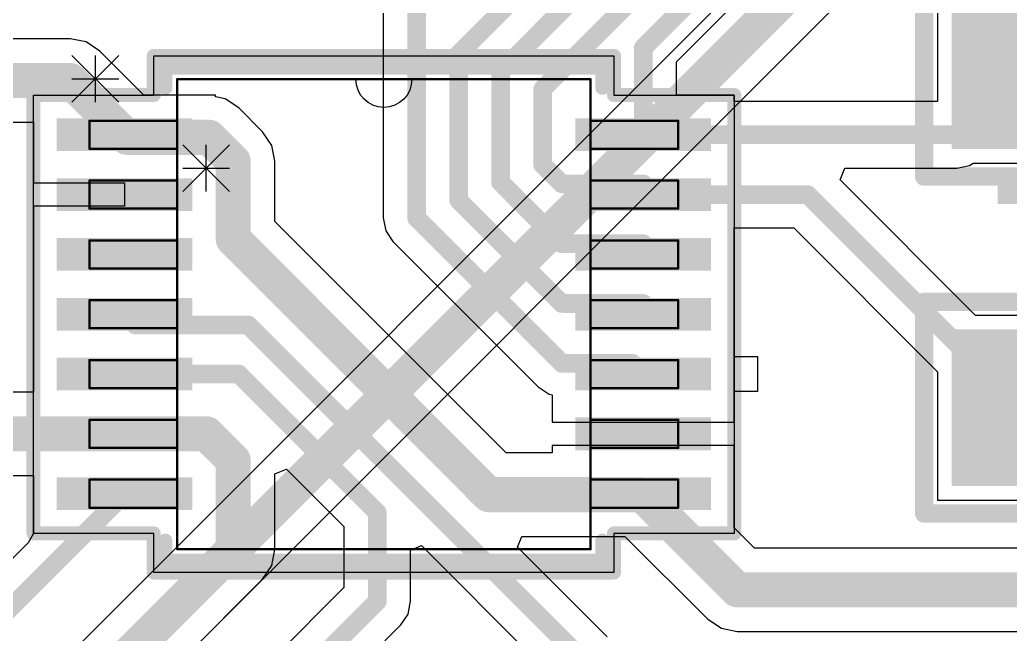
# Model space of a CAD drawing. Header units: millimetres. Extents: x 0.67 to 7.75, y 0.64 to 6.06.
# Drawn here: x 5.347 to 5.7709, y 2.203 to 2.4658 of the extents above; entities that cross this region are included whole.
import ezdxf

# ---------------------------------------------------------------- set-up
doc = ezdxf.new("R2010")
doc.units = ezdxf.units.MM
doc.header["$MEASUREMENT"] = 0
for name, color, linetype in [('BottomLayer', 5, 'Continuous'), ('Mechanical13', 56, 'Continuous'), ('Mechanical15', 56, 'Continuous'), ('TopLayer', 1, 'Continuous'), ('TopOverlay', 2, 'Continuous'), ('TopPaste', 8, 'Continuous'), ('TopSolder', 216, 'Continuous')]:
    doc.layers.add(name, color=color, linetype=linetype)

# ---------------------------------------------------------------- blocks, each defined once
blk = doc.blocks.new('RU_14_114')
at = {"layer": 'Mechanical13'}
for p, q in [((-0.086, 0.07249), (-0.06601, 0.0525)), ((-0.086, 0.0525), (-0.06601, 0.07249)), ((-0.076, 0.0525), (-0.076, 0.07249)), ((-0.086, 0.0625), (-0.06601, 0.0625))]:
    blk.add_line(p, q, dxfattribs=at)
at = {"layer": 'Mechanical13', "const_width": 0.001}
for points in [[(-0.0885, -0.1005), (-0.0885, 0.1005)], [(-0.0885, 0.1005), (0.0885, 0.1005)], [(0.0885, -0.1005), (0.0885, 0.1005)], [(-0.126, 0.07077), (-0.126, 0.08277)], [(-0.126, 0.08277), (-0.0885, 0.08277)], [(-0.0885, 0.07077), (-0.0885, 0.08277)], [(0.0885, 0.08277), (0.126, 0.08277)], [(0.0885, 0.07077), (0.0885, 0.08277)], [(0.126, 0.07077), (0.126, 0.08277)], [(-0.126, 0.07077), (-0.0885, 0.07077)], [(0.0885, 0.07077), (0.126, 0.07077)], [(-0.126, 0.04518), (-0.126, 0.05718)], [(-0.126, 0.05718), (-0.0885, 0.05718)], [(-0.0885, 0.04518), (-0.0885, 0.05718)], [(0.0885, 0.05718), (0.126, 0.05718)], [(0.0885, 0.04518), (0.0885, 0.05718)], [(0.126, 0.04518), (0.126, 0.05718)], [(-0.126, 0.04518), (-0.0885, 0.04518)], [(0.0885, 0.04518), (0.126, 0.04518)], [(-0.126, 0.01959), (-0.126, 0.03159)], [(-0.126, 0.03159), (-0.0885, 0.03159)], [(-0.0885, 0.01959), (-0.0885, 0.03159)], [(0.0885, 0.03159), (0.126, 0.03159)], [(0.0885, 0.01959), (0.0885, 0.03159)], [(0.126, 0.01959), (0.126, 0.03159)], [(-0.126, 0.01959), (-0.0885, 0.01959)], [(0.0885, 0.01959), (0.126, 0.01959)], [(-0.126, -0.006), (-0.126, 0.006)], [(-0.126, 0.006), (-0.0885, 0.006)], [(-0.0885, -0.006), (-0.0885, 0.006)], [(0.0885, 0.006), (0.126, 0.006)], [(0.0885, -0.006), (0.0885, 0.006)], [(0.126, -0.006), (0.126, 0.006)], [(-0.126, -0.006), (-0.0885, -0.006)], [(0.0885, -0.006), (0.126, -0.006)], [(-0.126, -0.03159), (-0.126, -0.01959)], [(-0.126, -0.01959), (-0.0885, -0.01959)], [(-0.0885, -0.03159), (-0.0885, -0.01959)], [(0.0885, -0.01959), (0.126, -0.01959)], [(0.0885, -0.03159), (0.0885, -0.01959)], [(0.126, -0.03159), (0.126, -0.01959)], [(-0.126, -0.03159), (-0.0885, -0.03159)], [(0.0885, -0.03159), (0.126, -0.03159)], [(-0.126, -0.05718), (-0.126, -0.04518)], [(-0.126, -0.04518), (-0.0885, -0.04518)], [(-0.0885, -0.05718), (-0.0885, -0.04518)], [(0.0885, -0.04518), (0.126, -0.04518)], [(0.0885, -0.05718), (0.0885, -0.04518)], [(0.126, -0.05718), (0.126, -0.04518)], [(-0.126, -0.05718), (-0.0885, -0.05718)], [(0.0885, -0.05718), (0.126, -0.05718)], [(-0.126, -0.08277), (-0.126, -0.07077)], [(-0.126, -0.07077), (-0.0885, -0.07077)], [(-0.0885, -0.08277), (-0.0885, -0.07077)], [(0.0885, -0.07077), (0.126, -0.07077)], [(0.0885, -0.08277), (0.0885, -0.07077)], [(0.126, -0.08277), (0.126, -0.07077)], [(-0.126, -0.08277), (-0.0885, -0.08277)], [(0.0885, -0.08277), (0.126, -0.08277)], [(-0.0885, -0.1005), (0.0885, -0.1005)]]:
    blk.add_lwpolyline(points, dxfattribs=at)
at = {"layer": 'Mechanical13', "const_width": 0.0005}
for points in [[(-0.08875, 0.1005, 1), (-0.08825, 0.1005, 1)], [(-0.08875, 0.1005, 1), (-0.08825, 0.1005, 1)], [(0.08825, 0.1005, 1), (0.08875, 0.1005, 1)], [(0.08825, 0.1005, 1), (0.08875, 0.1005, 1)], [(-0.12625, 0.08277, 1), (-0.12575, 0.08277, 1)], [(-0.12625, 0.08277, 1), (-0.12575, 0.08277, 1)], [(-0.08875, 0.08277, 1), (-0.08825, 0.08277, 1)], [(-0.08875, 0.08277, 1), (-0.08825, 0.08277, 1)], [(0.08825, 0.08277, 1), (0.08875, 0.08277, 1)], [(0.08825, 0.08277, 1), (0.08875, 0.08277, 1)], [(0.12575, 0.08277, 1), (0.12625, 0.08277, 1)], [(0.12575, 0.08277, 1), (0.12625, 0.08277, 1)], [(-0.12625, 0.07077, 1), (-0.12575, 0.07077, 1)], [(-0.12625, 0.07077, 1), (-0.12575, 0.07077, 1)], [(-0.08875, 0.07077, 1), (-0.08825, 0.07077, 1)], [(-0.08875, 0.07077, 1), (-0.08825, 0.07077, 1)], [(0.08825, 0.07077, 1), (0.08875, 0.07077, 1)], [(0.08825, 0.07077, 1), (0.08875, 0.07077, 1)], [(0.12575, 0.07077, 1), (0.12625, 0.07077, 1)], [(0.12575, 0.07077, 1), (0.12625, 0.07077, 1)], [(-0.12625, 0.05718, 1), (-0.12575, 0.05718, 1)], [(-0.12625, 0.05718, 1), (-0.12575, 0.05718, 1)], [(-0.08875, 0.05718, 1), (-0.08825, 0.05718, 1)], [(-0.08875, 0.05718, 1), (-0.08825, 0.05718, 1)], [(0.08825, 0.05718, 1), (0.08875, 0.05718, 1)], [(0.08825, 0.05718, 1), (0.08875, 0.05718, 1)], [(0.12575, 0.05718, 1), (0.12625, 0.05718, 1)], [(0.12575, 0.05718, 1), (0.12625, 0.05718, 1)], [(-0.12625, 0.04518, 1), (-0.12575, 0.04518, 1)], [(-0.12625, 0.04518, 1), (-0.12575, 0.04518, 1)], [(-0.08875, 0.04518, 1), (-0.08825, 0.04518, 1)], [(-0.08875, 0.04518, 1), (-0.08825, 0.04518, 1)], [(0.08825, 0.04518, 1), (0.08875, 0.04518, 1)], [(0.08825, 0.04518, 1), (0.08875, 0.04518, 1)], [(0.12575, 0.04518, 1), (0.12625, 0.04518, 1)], [(0.12575, 0.04518, 1), (0.12625, 0.04518, 1)], [(-0.12625, 0.03159, 1), (-0.12575, 0.03159, 1)], [(-0.12625, 0.03159, 1), (-0.12575, 0.03159, 1)], [(-0.08875, 0.03159, 1), (-0.08825, 0.03159, 1)], [(-0.08875, 0.03159, 1), (-0.08825, 0.03159, 1)], [(0.08825, 0.03159, 1), (0.08875, 0.03159, 1)], [(0.08825, 0.03159, 1), (0.08875, 0.03159, 1)], [(0.12575, 0.03159, 1), (0.12625, 0.03159, 1)], [(0.12575, 0.03159, 1), (0.12625, 0.03159, 1)], [(-0.12625, 0.01959, 1), (-0.12575, 0.01959, 1)], [(-0.12625, 0.01959, 1), (-0.12575, 0.01959, 1)], [(-0.08875, 0.01959, 1), (-0.08825, 0.01959, 1)], [(-0.08875, 0.01959, 1), (-0.08825, 0.01959, 1)], [(0.08825, 0.01959, 1), (0.08875, 0.01959, 1)], [(0.08825, 0.01959, 1), (0.08875, 0.01959, 1)], [(0.12575, 0.01959, 1), (0.12625, 0.01959, 1)], [(0.12575, 0.01959, 1), (0.12625, 0.01959, 1)], [(-0.12625, 0.006, 1), (-0.12575, 0.006, 1)], [(-0.12625, 0.006, 1), (-0.12575, 0.006, 1)], [(-0.08875, 0.006, 1), (-0.08825, 0.006, 1)], [(-0.08875, 0.006, 1), (-0.08825, 0.006, 1)], [(0.08825, 0.006, 1), (0.08875, 0.006, 1)], [(0.08825, 0.006, 1), (0.08875, 0.006, 1)], [(0.12575, 0.006, 1), (0.12625, 0.006, 1)], [(0.12575, 0.006, 1), (0.12625, 0.006, 1)], [(-0.12625, -0.006, 1), (-0.12575, -0.006, 1)], [(-0.12625, -0.006, 1), (-0.12575, -0.006, 1)], [(-0.08875, -0.006, 1), (-0.08825, -0.006, 1)], [(-0.08875, -0.006, 1), (-0.08825, -0.006, 1)], [(0.08825, -0.006, 1), (0.08875, -0.006, 1)], [(0.08825, -0.006, 1), (0.08875, -0.006, 1)], [(0.12575, -0.006, 1), (0.12625, -0.006, 1)], [(0.12575, -0.006, 1), (0.12625, -0.006, 1)], [(-0.12625, -0.01959, 1), (-0.12575, -0.01959, 1)], [(-0.12625, -0.01959, 1), (-0.12575, -0.01959, 1)], [(-0.08875, -0.01959, 1), (-0.08825, -0.01959, 1)], [(-0.08875, -0.01959, 1), (-0.08825, -0.01959, 1)], [(0.08825, -0.01959, 1), (0.08875, -0.01959, 1)], [(0.08825, -0.01959, 1), (0.08875, -0.01959, 1)], [(0.12575, -0.01959, 1), (0.12625, -0.01959, 1)], [(0.12575, -0.01959, 1), (0.12625, -0.01959, 1)], [(-0.12625, -0.03159, 1), (-0.12575, -0.03159, 1)], [(-0.12625, -0.03159, 1), (-0.12575, -0.03159, 1)], [(-0.08875, -0.03159, 1), (-0.08825, -0.03159, 1)], [(-0.08875, -0.03159, 1), (-0.08825, -0.03159, 1)], [(0.08825, -0.03159, 1), (0.08875, -0.03159, 1)], [(0.08825, -0.03159, 1), (0.08875, -0.03159, 1)], [(0.12575, -0.03159, 1), (0.12625, -0.03159, 1)], [(0.12575, -0.03159, 1), (0.12625, -0.03159, 1)], [(-0.12625, -0.04518, 1), (-0.12575, -0.04518, 1)], [(-0.12625, -0.04518, 1), (-0.12575, -0.04518, 1)], [(-0.08875, -0.04518, 1), (-0.08825, -0.04518, 1)], [(-0.08875, -0.04518, 1), (-0.08825, -0.04518, 1)], [(0.08825, -0.04518, 1), (0.08875, -0.04518, 1)], [(0.08825, -0.04518, 1), (0.08875, -0.04518, 1)], [(0.12575, -0.04518, 1), (0.12625, -0.04518, 1)], [(0.12575, -0.04518, 1), (0.12625, -0.04518, 1)], [(-0.12625, -0.05718, 1), (-0.12575, -0.05718, 1)], [(-0.12625, -0.05718, 1), (-0.12575, -0.05718, 1)], [(-0.08875, -0.05718, 1), (-0.08825, -0.05718, 1)], [(-0.08875, -0.05718, 1), (-0.08825, -0.05718, 1)], [(0.08825, -0.05718, 1), (0.08875, -0.05718, 1)], [(0.08825, -0.05718, 1), (0.08875, -0.05718, 1)], [(0.12575, -0.05718, 1), (0.12625, -0.05718, 1)], [(0.12575, -0.05718, 1), (0.12625, -0.05718, 1)], [(-0.12625, -0.07077, 1), (-0.12575, -0.07077, 1)], [(-0.12625, -0.07077, 1), (-0.12575, -0.07077, 1)], [(-0.08875, -0.07077, 1), (-0.08825, -0.07077, 1)], [(-0.08875, -0.07077, 1), (-0.08825, -0.07077, 1)], [(0.08825, -0.07077, 1), (0.08875, -0.07077, 1)], [(0.08825, -0.07077, 1), (0.08875, -0.07077, 1)], [(0.12575, -0.07077, 1), (0.12625, -0.07077, 1)], [(0.12575, -0.07077, 1), (0.12625, -0.07077, 1)], [(-0.12625, -0.08277, 1), (-0.12575, -0.08277, 1)], [(-0.12625, -0.08277, 1), (-0.12575, -0.08277, 1)], [(-0.08875, -0.08277, 1), (-0.08825, -0.08277, 1)], [(-0.08875, -0.08277, 1), (-0.08825, -0.08277, 1)], [(0.08825, -0.08277, 1), (0.08875, -0.08277, 1)], [(0.08825, -0.08277, 1), (0.08875, -0.08277, 1)], [(0.12575, -0.08277, 1), (0.12625, -0.08277, 1)], [(0.12575, -0.08277, 1), (0.12625, -0.08277, 1)], [(-0.08875, -0.1005, 1), (-0.08825, -0.1005, 1)], [(-0.08875, -0.1005, 1), (-0.08825, -0.1005, 1)], [(0.08825, -0.1005, 1), (0.08875, -0.1005, 1)], [(0.08825, -0.1005, 1), (0.08875, -0.1005, 1)]]:
    blk.add_lwpolyline(points, format="xyb", close=True, dxfattribs=at)
at = {"layer": 'Mechanical13'}
blk.add_lwpolyline([(0.012, 0.1005, -1), (-0.012, 0.1005)], format="xyb", dxfattribs=at)
for points in [[(-0.012, 0.1005, 1), (-0.012, 0.1005, 1)], [(0.012, 0.1005, 1), (0.012, 0.1005, 1)]]:
    blk.add_lwpolyline(points, format="xyb", close=True, dxfattribs=at)
at = {"layer": 'Mechanical15'}
for p, q in [((-0.0985, 0.09377), (-0.0985, 0.1105)), ((-0.0985, 0.1105), (0.0985, 0.1105)), ((0.0985, 0.1105), (0.0985, 0.09377)), ((-0.15, -0.09377), (-0.15, 0.09377)), ((-0.15, 0.09377), (-0.0985, 0.09377)), ((0.0985, 0.09377), (0.15, 0.09377)), ((0.15, 0.09377), (0.15, -0.09377)), ((-0.0985, -0.09377), (-0.15, -0.09377)), ((-0.0985, -0.1105), (-0.0985, -0.09377)), ((0.15, -0.09377), (0.0985, -0.09377)), ((0.0985, -0.09377), (0.0985, -0.1105)), ((0.0985, -0.1105), (-0.0985, -0.1105))]:
    blk.add_line(p, q, dxfattribs=at)
at = {"layer": 'Mechanical15', "const_width": 0.006}
for points in [[(-0.0985, 0.1105), (0.0985, 0.1105)], [(-0.0985, 0.09377), (-0.0985, 0.1105)], [(0.0985, 0.09377), (0.0985, 0.1105)], [(-0.15, 0.09377), (-0.0985, 0.09377)], [(-0.15, -0.09377), (-0.15, 0.09377)], [(0.0985, 0.09377), (0.15, 0.09377)], [(0.15, -0.09377), (0.15, 0.09377)], [(-0.15, -0.09377), (-0.0985, -0.09377)], [(-0.0985, -0.1105), (-0.0985, -0.09377)], [(0.0985, -0.1105), (0.0985, -0.09377)], [(0.0985, -0.09377), (0.15, -0.09377)], [(-0.0985, -0.1105), (0.0985, -0.1105)]]:
    blk.add_lwpolyline(points, dxfattribs=at)
at = {"layer": 'Mechanical15', "const_width": 0.003}
for points in [[(-0.1, 0.1105, 1), (-0.097, 0.1105, 1)], [(-0.1, 0.1105, 1), (-0.097, 0.1105, 1)], [(0.097, 0.1105, 1), (0.1, 0.1105, 1)], [(0.097, 0.1105, 1), (0.1, 0.1105, 1)], [(-0.1515, 0.09377, 1), (-0.1485, 0.09377, 1)], [(-0.1515, 0.09377, 1), (-0.1485, 0.09377, 1)], [(-0.1, 0.09377, 1), (-0.097, 0.09377, 1)], [(-0.1, 0.09377, 1), (-0.097, 0.09377, 1)], [(0.097, 0.09377, 1), (0.1, 0.09377, 1)], [(0.097, 0.09377, 1), (0.1, 0.09377, 1)], [(0.1485, 0.09377, 1), (0.1515, 0.09377, 1)], [(0.1485, 0.09377, 1), (0.1515, 0.09377, 1)], [(-0.1515, -0.09377, 1), (-0.1485, -0.09377, 1)], [(-0.1515, -0.09377, 1), (-0.1485, -0.09377, 1)], [(-0.1, -0.09377, 1), (-0.097, -0.09377, 1)], [(-0.1, -0.09377, 1), (-0.097, -0.09377, 1)], [(0.097, -0.09377, 1), (0.1, -0.09377, 1)], [(0.097, -0.09377, 1), (0.1, -0.09377, 1)], [(0.1485, -0.09377, 1), (0.1515, -0.09377, 1)], [(0.1485, -0.09377, 1), (0.1515, -0.09377, 1)], [(-0.1, -0.1105, 1), (-0.097, -0.1105, 1)], [(-0.1, -0.1105, 1), (-0.097, -0.1105, 1)], [(0.097, -0.1105, 1), (0.1, -0.1105, 1)], [(0.097, -0.1105, 1), (0.1, -0.1105, 1)]]:
    blk.add_lwpolyline(points, format="xyb", close=True, dxfattribs=at)
at = {"layer": 'TopLayer'}
for points in [[(-0.14, 0.06977), (-0.082, 0.06977), (-0.14, 0.08377), (-0.082, 0.08377)], [(0.082, 0.06977), (0.14, 0.06977), (0.082, 0.08377), (0.14, 0.08377)], [(-0.14, 0.04418), (-0.082, 0.04418), (-0.14, 0.05818), (-0.082, 0.05818)], [(0.082, 0.04418), (0.14, 0.04418), (0.082, 0.05818), (0.14, 0.05818)], [(-0.14, 0.01859), (-0.082, 0.01859), (-0.14, 0.03259), (-0.082, 0.03259)], [(0.082, 0.01859), (0.14, 0.01859), (0.082, 0.03259), (0.14, 0.03259)], [(-0.14, -0.007), (-0.082, -0.007), (-0.14, 0.007), (-0.082, 0.007)], [(0.082, -0.007), (0.14, -0.007), (0.082, 0.007), (0.14, 0.007)], [(-0.14, -0.03259), (-0.082, -0.03259), (-0.14, -0.01859), (-0.082, -0.01859)], [(0.082, -0.03259), (0.14, -0.03259), (0.082, -0.01859), (0.14, -0.01859)], [(-0.14, -0.05818), (-0.082, -0.05818), (-0.14, -0.04418), (-0.082, -0.04418)], [(0.082, -0.05818), (0.14, -0.05818), (0.082, -0.04418), (0.14, -0.04418)], [(-0.14, -0.08377), (-0.082, -0.08377), (-0.14, -0.06977), (-0.082, -0.06977)], [(0.082, -0.08377), (0.14, -0.08377), (0.082, -0.06977), (0.14, -0.06977)]]:
    blk.add_solid(points, dxfattribs=at)
at = {"layer": 'TopOverlay'}
for p, q in [((-0.1335, 0.11076), (-0.11351, 0.09077)), ((-0.1335, 0.09077), (-0.11351, 0.11076)), ((-0.1235, 0.09077), (-0.1235, 0.11076)), ((-0.1335, 0.10077), (-0.11351, 0.10077)), ((0.15, -0.03309), (0.15, -0.01809)), ((0.15, -0.01809), (0.16, -0.01809)), ((0.16, -0.01809), (0.16, -0.03309)), ((0.16, -0.03309), (0.15, -0.03309))]:
    blk.add_line(p, q, dxfattribs=at)
at = {"layer": 'TopOverlay', "const_width": 0.006}
for points in [[(-0.0935, 0.09687), (-0.0935, 0.1055)], [(-0.0935, 0.1055), (0.0935, 0.1055)], [(0.0935, 0.09687), (0.0935, 0.1055)], [(-0.0935, -0.1055), (-0.0935, -0.09687)], [(0.0935, -0.1055), (0.0935, -0.09687)], [(-0.0935, -0.1055), (0.0935, -0.1055)]]:
    blk.add_lwpolyline(points, dxfattribs=at)
at = {"layer": 'TopOverlay', "const_width": 0.003}
for points in [[(-0.095, 0.1055, 1), (-0.092, 0.1055, 1)], [(-0.095, 0.1055, 1), (-0.092, 0.1055, 1)], [(0.092, 0.1055, 1), (0.095, 0.1055, 1)], [(0.092, 0.1055, 1), (0.095, 0.1055, 1)], [(-0.095, 0.09687, 1), (-0.092, 0.09687, 1)], [(0.092, 0.09687, 1), (0.095, 0.09687, 1)], [(-0.095, -0.09687, 1), (-0.092, -0.09687, 1)], [(0.092, -0.09687, 1), (0.095, -0.09687, 1)], [(-0.095, -0.1055, 1), (-0.092, -0.1055, 1)], [(-0.095, -0.1055, 1), (-0.092, -0.1055, 1)], [(0.092, -0.1055, 1), (0.095, -0.1055, 1)], [(0.092, -0.1055, 1), (0.095, -0.1055, 1)]]:
    blk.add_lwpolyline(points, format="xyb", close=True, dxfattribs=at)
at = {"layer": 'TopPaste'}
for points in [[(-0.14, 0.06977), (-0.082, 0.06977), (-0.14, 0.08377), (-0.082, 0.08377)], [(0.082, 0.06977), (0.14, 0.06977), (0.082, 0.08377), (0.14, 0.08377)], [(-0.14, 0.04418), (-0.082, 0.04418), (-0.14, 0.05818), (-0.082, 0.05818)], [(0.082, 0.04418), (0.14, 0.04418), (0.082, 0.05818), (0.14, 0.05818)], [(-0.14, 0.01859), (-0.082, 0.01859), (-0.14, 0.03259), (-0.082, 0.03259)], [(0.082, 0.01859), (0.14, 0.01859), (0.082, 0.03259), (0.14, 0.03259)], [(-0.14, -0.007), (-0.082, -0.007), (-0.14, 0.007), (-0.082, 0.007)], [(0.082, -0.007), (0.14, -0.007), (0.082, 0.007), (0.14, 0.007)], [(-0.14, -0.03259), (-0.082, -0.03259), (-0.14, -0.01859), (-0.082, -0.01859)], [(0.082, -0.03259), (0.14, -0.03259), (0.082, -0.01859), (0.14, -0.01859)], [(-0.14, -0.05818), (-0.082, -0.05818), (-0.14, -0.04418), (-0.082, -0.04418)], [(0.082, -0.05818), (0.14, -0.05818), (0.082, -0.04418), (0.14, -0.04418)], [(-0.14, -0.08377), (-0.082, -0.08377), (-0.14, -0.06977), (-0.082, -0.06977)], [(0.082, -0.08377), (0.14, -0.08377), (0.082, -0.06977), (0.14, -0.06977)]]:
    blk.add_solid(points, dxfattribs=at)
at = {"layer": 'TopSolder'}
for points in [[(-0.14, 0.06977), (-0.082, 0.06977), (-0.14, 0.08377), (-0.082, 0.08377)], [(0.082, 0.06977), (0.14, 0.06977), (0.082, 0.08377), (0.14, 0.08377)], [(-0.14, 0.04418), (-0.082, 0.04418), (-0.14, 0.05818), (-0.082, 0.05818)], [(0.082, 0.04418), (0.14, 0.04418), (0.082, 0.05818), (0.14, 0.05818)], [(-0.14, 0.01859), (-0.082, 0.01859), (-0.14, 0.03259), (-0.082, 0.03259)], [(0.082, 0.01859), (0.14, 0.01859), (0.082, 0.03259), (0.14, 0.03259)], [(-0.14, -0.007), (-0.082, -0.007), (-0.14, 0.007), (-0.082, 0.007)], [(0.082, -0.007), (0.14, -0.007), (0.082, 0.007), (0.14, 0.007)], [(-0.14, -0.03259), (-0.082, -0.03259), (-0.14, -0.01859), (-0.082, -0.01859)], [(0.082, -0.03259), (0.14, -0.03259), (0.082, -0.01859), (0.14, -0.01859)], [(-0.14, -0.05818), (-0.082, -0.05818), (-0.14, -0.04418), (-0.082, -0.04418)], [(0.082, -0.05818), (0.14, -0.05818), (0.082, -0.04418), (0.14, -0.04418)], [(-0.14, -0.08377), (-0.082, -0.08377), (-0.14, -0.06977), (-0.082, -0.06977)], [(0.082, -0.08377), (0.14, -0.08377), (0.082, -0.06977), (0.14, -0.06977)]]:
    blk.add_solid(points, dxfattribs=at)
blk = doc.blocks.new('CC2012_0805_115')
at = {"layer": 'TopLayer'}
for points in [[(-0.06299, -0.02953), (-0.01181, -0.02953), (-0.06299, 0.02953), (-0.01181, 0.02953)], [(0.01181, -0.02953), (0.06299, -0.02953), (0.01181, 0.02953), (0.06299, 0.02953)]]:
    blk.add_solid(points, dxfattribs=at)
at = {"layer": 'TopOverlay', "const_width": 0.00787}
for points in [[(-0.07874, 0.04528), (-0.07874, -0.04528)], [(-0.01575, 0.04528), (-0.07874, 0.04528)], [(0.07874, 0.04528), (0.01575, 0.04528)], [(0.07874, 0.04528), (0.07874, -0.04528)], [(-0.01575, -0.04528), (-0.07874, -0.04528)], [(0.07874, -0.04528), (0.01575, -0.04528)]]:
    blk.add_lwpolyline(points, dxfattribs=at)
at = {"layer": 'TopOverlay', "const_width": 0.00394}
for points in [[(-0.08071, 0.04528, 1), (-0.07677, 0.04528, 1)], [(-0.08071, 0.04528, 1), (-0.07677, 0.04528, 1)], [(-0.01772, 0.04528, 1), (-0.01378, 0.04528, 1)], [(0.01378, 0.04528, 1), (0.01772, 0.04528, 1)], [(0.07677, 0.04528, 1), (0.08071, 0.04528, 1)], [(0.07677, 0.04528, 1), (0.08071, 0.04528, 1)], [(-0.08071, -0.04528, 1), (-0.07677, -0.04528, 1)], [(-0.08071, -0.04528, 1), (-0.07677, -0.04528, 1)], [(-0.01772, -0.04528, 1), (-0.01378, -0.04528, 1)], [(0.01378, -0.04528, 1), (0.01772, -0.04528, 1)], [(0.07677, -0.04528, 1), (0.08071, -0.04528, 1)], [(0.07677, -0.04528, 1), (0.08071, -0.04528, 1)]]:
    blk.add_lwpolyline(points, format="xyb", close=True, dxfattribs=at)
at = {"layer": 'TopOverlay'}
for points in [[(-0.04724, 0.04882), (-0.02756, 0.04882), (-0.04724, 0.05669), (-0.02756, 0.05669)], [(-0.04725, -0.05709), (-0.02756, -0.05709), (-0.04725, -0.04921), (-0.02756, -0.04921)]]:
    blk.add_solid(points, dxfattribs=at)
at = {"layer": 'TopPaste'}
for points in [[(-0.06299, -0.02953), (-0.01181, -0.02953), (-0.06299, 0.02953), (-0.01181, 0.02953)], [(0.01181, -0.02953), (0.06299, -0.02953), (0.01181, 0.02953), (0.06299, 0.02953)]]:
    blk.add_solid(points, dxfattribs=at)
at = {"layer": 'TopSolder'}
for points in [[(-0.06699, -0.03353), (-0.00781, -0.03353), (-0.06699, 0.03353), (-0.00781, 0.03353)], [(0.00781, -0.03353), (0.06699, -0.03353), (0.00781, 0.03353), (0.06699, 0.03353)]]:
    blk.add_solid(points, dxfattribs=at)
blk = doc.blocks.new('CC2012_0805_116')
at = {"layer": 'TopLayer'}
for points in [[(-0.06299, -0.02953), (-0.01181, -0.02953), (-0.06299, 0.02953), (-0.01181, 0.02953)], [(0.01181, -0.02953), (0.06299, -0.02953), (0.01181, 0.02953), (0.06299, 0.02953)]]:
    blk.add_solid(points, dxfattribs=at)
at = {"layer": 'TopOverlay', "const_width": 0.00787}
for points in [[(-0.07874, -0.04528), (-0.07874, 0.04528)], [(-0.07874, 0.04528), (-0.01575, 0.04528)], [(0.01575, 0.04528), (0.07874, 0.04528)], [(0.07874, -0.04528), (0.07874, 0.04528)], [(-0.07874, -0.04528), (-0.01575, -0.04528)], [(0.01575, -0.04528), (0.07874, -0.04528)]]:
    blk.add_lwpolyline(points, dxfattribs=at)
at = {"layer": 'TopOverlay', "const_width": 0.00394}
for points in [[(-0.08071, 0.04528, 1), (-0.07677, 0.04528, 1)], [(-0.08071, 0.04528, 1), (-0.07677, 0.04528, 1)], [(-0.01772, 0.04528, 1), (-0.01378, 0.04528, 1)], [(0.01378, 0.04528, 1), (0.01772, 0.04528, 1)], [(0.07677, 0.04528, 1), (0.08071, 0.04528, 1)], [(0.07677, 0.04528, 1), (0.08071, 0.04528, 1)], [(-0.08071, -0.04528, 1), (-0.07677, -0.04528, 1)], [(-0.08071, -0.04528, 1), (-0.07677, -0.04528, 1)], [(-0.01772, -0.04528, 1), (-0.01378, -0.04528, 1)], [(0.01378, -0.04528, 1), (0.01772, -0.04528, 1)], [(0.07677, -0.04528, 1), (0.08071, -0.04528, 1)], [(0.07677, -0.04528, 1), (0.08071, -0.04528, 1)]]:
    blk.add_lwpolyline(points, format="xyb", close=True, dxfattribs=at)
at = {"layer": 'TopOverlay'}
for points in [[(-0.04727, 0.04882), (-0.02758, 0.04882), (-0.04727, 0.05669), (-0.02758, 0.05669)], [(-0.04724, -0.05707), (-0.02756, -0.05707), (-0.04724, -0.04919), (-0.02756, -0.04919)]]:
    blk.add_solid(points, dxfattribs=at)
at = {"layer": 'TopPaste'}
for points in [[(-0.06299, -0.02953), (-0.01181, -0.02953), (-0.06299, 0.02953), (-0.01181, 0.02953)], [(0.01181, -0.02953), (0.06299, -0.02953), (0.01181, 0.02953), (0.06299, 0.02953)]]:
    blk.add_solid(points, dxfattribs=at)
at = {"layer": 'TopSolder'}
for points in [[(-0.06699, -0.03353), (-0.00781, -0.03353), (-0.06699, 0.03353), (-0.00781, 0.03353)], [(0.00781, -0.03353), (0.06699, -0.03353), (0.00781, 0.03353), (0.06699, 0.03353)]]:
    blk.add_solid(points, dxfattribs=at)
blk = doc.blocks.new('CC2012_0805_133')
at = {"layer": 'TopLayer'}
for points in [[(-0.06299, -0.02953), (-0.01181, -0.02953), (-0.06299, 0.02953), (-0.01181, 0.02953)], [(0.01181, -0.02953), (0.06299, -0.02953), (0.01181, 0.02953), (0.06299, 0.02953)]]:
    blk.add_solid(points, dxfattribs=at)
at = {"layer": 'TopOverlay', "const_width": 0.00787}
for points in [[(-0.07874, 0.04528), (-0.07874, -0.04528)], [(-0.01575, 0.04528), (-0.07874, 0.04528)], [(0.07874, 0.04528), (0.01575, 0.04528)], [(0.07874, 0.04528), (0.07874, -0.04528)], [(-0.01575, -0.04528), (-0.07874, -0.04528)], [(0.07874, -0.04528), (0.01575, -0.04528)]]:
    blk.add_lwpolyline(points, dxfattribs=at)
at = {"layer": 'TopOverlay', "const_width": 0.00394}
for points in [[(-0.08071, 0.04528, 1), (-0.07677, 0.04528, 1)], [(-0.08071, 0.04528, 1), (-0.07677, 0.04528, 1)], [(-0.01772, 0.04528, 1), (-0.01378, 0.04528, 1)], [(0.01378, 0.04528, 1), (0.01772, 0.04528, 1)], [(0.07677, 0.04528, 1), (0.08071, 0.04528, 1)], [(0.07677, 0.04528, 1), (0.08071, 0.04528, 1)], [(-0.08071, -0.04528, 1), (-0.07677, -0.04528, 1)], [(-0.08071, -0.04528, 1), (-0.07677, -0.04528, 1)], [(-0.01772, -0.04528, 1), (-0.01378, -0.04528, 1)], [(0.01378, -0.04528, 1), (0.01772, -0.04528, 1)], [(0.07677, -0.04528, 1), (0.08071, -0.04528, 1)], [(0.07677, -0.04528, 1), (0.08071, -0.04528, 1)]]:
    blk.add_lwpolyline(points, format="xyb", close=True, dxfattribs=at)
at = {"layer": 'TopOverlay'}
for points in [[(-0.04726, 0.04882), (-0.02757, 0.04882), (-0.04726, 0.05669), (-0.02757, 0.05669)], [(-0.04725, -0.05707), (-0.02756, -0.05707), (-0.04725, -0.0492), (-0.02756, -0.0492)]]:
    blk.add_solid(points, dxfattribs=at)
at = {"layer": 'TopPaste'}
for points in [[(-0.06299, -0.02953), (-0.01181, -0.02953), (-0.06299, 0.02953), (-0.01181, 0.02953)], [(0.01181, -0.02953), (0.06299, -0.02953), (0.01181, 0.02953), (0.06299, 0.02953)]]:
    blk.add_solid(points, dxfattribs=at)
at = {"layer": 'TopSolder'}
for points in [[(-0.06699, -0.03353), (-0.00781, -0.03353), (-0.06699, 0.03353), (-0.00781, 0.03353)], [(0.00781, -0.03353), (0.06699, -0.03353), (0.00781, 0.03353), (0.06699, 0.03353)]]:
    blk.add_solid(points, dxfattribs=at)

msp = doc.modelspace()

# ---------------------------------------------------------------- linework, layer by layer
at = {"layer": 'BottomLayer'}
for p, q in [((5.70649, 2.53262), (5.34315, 2.16928)), ((5.38837, 2.16403), (5.71942, 2.49508))]:
    msp.add_line(p, q, dxfattribs=at)
at = {"layer": 'BottomLayer', "const_width": 0.015}
msp.add_lwpolyline([(5.35577, 2.15666), (5.71911, 2.52)], dxfattribs=at)
at = {"layer": 'TopLayer'}
for p, q in [((5.62807, 2.44788), (5.70533, 2.52515)), ((5.50252, 2.50879), (5.50252, 2.38109)), ((5.7398, 2.48358), (5.7398, 2.43093)), ((5.36857, 2.45773), (5.29079, 2.45773)), ((5.3754, 2.45637), (5.36857, 2.45773)), ((5.38118, 2.4525), (5.3754, 2.45637)), ((5.40003, 2.43366), (5.38118, 2.4525)), ((5.62807, 2.43366), (5.62807, 2.44788)), ((5.4308, 2.43366), (5.40003, 2.43366)), ((5.4308, 2.43286), (5.4308, 2.43366)), ((5.6528, 2.43366), (5.62807, 2.43366)), ((5.6528, 2.43093), (5.6528, 2.43366)), ((5.43487, 2.43205), (5.4308, 2.43286)), ((5.44066, 2.42818), (5.43487, 2.43205)), ((5.7398, 2.43093), (5.6528, 2.43093)), ((5.45091, 2.41793), (5.44066, 2.42818)), ((5.29079, 2.42204), (5.3528, 2.42204)), ((5.3528, 2.42204), (5.3528, 2.39607)), ((5.45478, 2.41214), (5.45091, 2.41793)), ((5.45091, 2.41793), (5.45091, 2.41793)), ((5.45614, 2.40532), (5.45478, 2.41214)), ((5.45614, 2.3795), (5.45614, 2.40532)), ((5.75347, 2.40347), (5.75504, 2.40452)), ((5.75504, 2.40452), (5.81098, 2.40452)), ((5.69808, 2.39738), (5.70015, 2.40238)), ((5.70015, 2.40238), (5.748, 2.40238)), ((5.748, 2.40238), (5.75347, 2.40347)), ((5.748, 2.40238), (5.748, 2.40238)), ((5.3528, 2.39607), (5.3918, 2.39607)), ((5.3918, 2.39607), (5.3918, 2.38607)), ((5.75605, 2.33941), (5.69808, 2.39738)), ((5.3918, 2.38607), (5.3528, 2.38607)), ((5.3528, 2.38607), (5.3528, 2.37407)), ((5.55509, 2.28055), (5.45614, 2.3795)), ((5.50252, 2.38109), (5.50252, 2.38109)), ((5.50252, 2.38109), (5.50361, 2.37562)), ((5.3528, 2.37407), (5.3528, 2.34848)), ((5.50361, 2.37562), (5.5067, 2.37099)), ((5.6528, 2.34848), (5.6528, 2.37679)), ((5.6528, 2.37679), (5.6783, 2.37679)), ((5.6783, 2.37679), (5.7398, 2.31529)), ((5.5067, 2.37099), (5.5689, 2.30879)), ((5.3528, 2.34848), (5.3528, 2.30655)), ((5.6528, 2.32289), (5.6528, 2.34848)), ((5.81098, 2.33941), (5.75605, 2.33941)), ((5.6528, 2.2973), (5.6528, 2.32289)), ((5.7398, 2.31529), (5.7398, 2.26036)), ((5.3528, 2.30655), (5.29079, 2.30655)), ((5.5689, 2.30879), (5.5689, 2.30879)), ((5.5689, 2.30879), (5.57353, 2.3057)), ((5.57353, 2.3057), (5.5748, 2.30545)), ((5.5748, 2.30545), (5.5748, 2.2937)), ((5.5748, 2.2937), (5.6528, 2.2937)), ((5.6528, 2.2937), (5.6528, 2.2973)), ((5.6528, 2.2837), (5.5748, 2.2837)), ((5.5748, 2.2837), (5.5748, 2.28055)), ((5.6528, 2.24852), (5.6528, 2.2837)), ((5.5748, 2.28055), (5.55509, 2.28055)), ((5.45614, 2.2716), (5.46114, 2.27367)), ((5.46114, 2.27367), (5.48573, 2.24909)), ((5.29079, 2.27086), (5.3528, 2.27086)), ((5.3528, 2.27086), (5.3528, 2.24611)), ((5.45614, 2.23919), (5.45614, 2.2716)), ((5.7398, 2.26036), (5.81098, 2.26036)), ((5.48573, 2.24909), (5.48573, 2.223)), ((5.66148, 2.23984), (5.6528, 2.24852)), ((5.3528, 2.24611), (5.35056, 2.24207)), ((5.3528, 2.24611), (5.3528, 2.24611)), ((5.3528, 2.24611), (5.3528, 2.24611)), ((5.55995, 2.24024), (5.56186, 2.24486)), ((5.56186, 2.24486), (5.60599, 2.24486)), ((5.60599, 2.24486), (5.64147, 2.20938)), ((5.35056, 2.24207), (5.3127, 2.20421)), ((5.45478, 2.23236), (5.45614, 2.23919)), ((5.45614, 2.23919), (5.45614, 2.23919)), ((5.51427, 2.23901), (5.51889, 2.24092)), ((5.51427, 2.21709), (5.51427, 2.23901)), ((5.51889, 2.24092), (5.57398, 2.18584)), ((5.59834, 2.20184), (5.55995, 2.24024)), ((5.78315, 2.23984), (5.66148, 2.23984)), ((5.45091, 2.22657), (5.45478, 2.23236)), ((5.38837, 2.16403), (5.45091, 2.22657)), ((5.45091, 2.22657), (5.45091, 2.22657)), ((5.48573, 2.223), (5.42214, 2.15941)), ((5.51319, 2.21163), (5.51427, 2.21709)), ((5.51427, 2.21709), (5.51427, 2.21709)), ((5.51009, 2.207), (5.51319, 2.21163)), ((5.64147, 2.20938), (5.64726, 2.20552)), ((5.44232, 2.13923), (5.51009, 2.207)), ((5.51009, 2.207), (5.51009, 2.207)), ((5.64726, 2.20552), (5.65409, 2.20416)), ((5.65409, 2.20416), (5.77576, 2.20416))]:
    msp.add_line(p, q, dxfattribs=at)
for points, const_width in [([(5.6138, 2.4538), (5.89, 2.73)], 0.008), ([(5.5708, 2.43625), (5.79, 2.65546)], 0.008), ([(5.5528, 2.44371), (5.711, 2.60191)], 0.008), ([(5.5348, 2.45116), (5.631, 2.54737)], 0.008), ([(5.5168, 2.38109), (5.5168, 2.5088)], 0.008), ([(5.5348, 2.38868), (5.5348, 2.45116)], 0.008), ([(5.6138, 2.41666), (5.6138, 2.4538)], 0.008), ([(5.2552, 2.43989), (5.36857, 2.43989)], 0.015), ([(5.36857, 2.43989), (5.3918, 2.41666)], 0.015), ([(5.5528, 2.39627), (5.5528, 2.44371)], 0.008), ([(5.748, 2.41666), (5.77539, 2.44405)], 0.008), ([(5.5708, 2.40386), (5.5708, 2.43625)], 0.008), ([(5.3918, 2.41666), (5.39289, 2.41557)], 0.015), ([(5.39289, 2.41557), (5.42804, 2.41557)], 0.015), ([(5.42804, 2.41557), (5.4383, 2.40532)], 0.015), ([(5.6138, 2.41666), (5.748, 2.41666)], 0.008), ([(5.4383, 2.37211), (5.4383, 2.40532)], 0.015), ([(5.5708, 2.40386), (5.579, 2.39566)], 0.008), ([(5.5528, 2.39627), (5.579, 2.37007)], 0.008), ([(5.579, 2.39566), (5.6138, 2.39566)], 0.008), ([(5.6138, 2.39107), (5.6138, 2.39566)], 0.008), ([(5.5348, 2.38868), (5.579, 2.34448)], 0.008), ([(5.6138, 2.39107), (5.68421, 2.39107)], 0.008), ([(5.68421, 2.39107), (5.77539, 2.29989)], 0.008), ([(5.5168, 2.38109), (5.579, 2.31889)], 0.008), ([(5.4383, 2.37211), (5.5477, 2.2627)], 0.015), ([(5.579, 2.37007), (5.6138, 2.37007)], 0.008), ([(5.6138, 2.36548), (5.6138, 2.37007)], 0.008), ([(5.579, 2.34448), (5.6138, 2.34448)], 0.008), ([(5.6138, 2.33989), (5.6138, 2.34448)], 0.008), ([(5.3918, 2.33989), (5.39639, 2.3353)], 0.008), ([(5.39639, 2.3353), (5.4447, 2.3353)], 0.008), ([(5.4447, 2.3353), (5.58825, 2.19175)], 0.008), ([(5.579, 2.31889), (5.6092, 2.31889)], 0.008), ([(5.6092, 2.31889), (5.6138, 2.3143)], 0.008), ([(5.3918, 2.3143), (5.4407, 2.3143)], 0.008), ([(5.4407, 2.3143), (5.5, 2.255)], 0.008), ([(5.27138, 2.2887), (5.3918, 2.2887)], 0.015), ([(5.3918, 2.2887), (5.42695, 2.2887)], 0.015), ([(5.42695, 2.2887), (5.4383, 2.27736)], 0.015), ([(5.4383, 2.23919), (5.4383, 2.27736)], 0.015), ([(5.5477, 2.2627), (5.61338, 2.2627)], 0.015), ([(5.61338, 2.2627), (5.65409, 2.222)], 0.015), ([(5.3228, 2.19411), (5.3918, 2.26311)], 0.008), ([(5.5, 2.21709), (5.5, 2.255)], 0.008), ([(5.35577, 2.15666), (5.4383, 2.23919)], 0.015), ([(5.65409, 2.222), (5.78315, 2.222)], 0.015), ([(5.4028, 2.11989), (5.5, 2.21709)], 0.008)]:
    msp.add_lwpolyline(points, dxfattribs=dict(at, const_width=const_width))
for points, const_width in [([(5.5328, 2.45116, 1), (5.5368, 2.45116, 1)], 0.004), ([(5.5328, 2.45116, 1), (5.5368, 2.45116, 1)], 0.004), ([(5.6118, 2.4538, 1), (5.6158, 2.4538, 1)], 0.004), ([(5.6118, 2.4538, 1), (5.6158, 2.4538, 1)], 0.004), ([(5.36482, 2.43989, 1), (5.37232, 2.43989, 1)], 0.0075), ([(5.36482, 2.43989, 1), (5.37232, 2.43989, 1)], 0.0075), ([(5.5508, 2.44371, 1), (5.5548, 2.44371, 1)], 0.004), ([(5.5508, 2.44371, 1), (5.5548, 2.44371, 1)], 0.004), ([(5.5688, 2.43625, 1), (5.5728, 2.43625, 1)], 0.004), ([(5.5688, 2.43625, 1), (5.5728, 2.43625, 1)], 0.004), ([(5.38805, 2.41666, 1), (5.39555, 2.41666, 1)], 0.0075), ([(5.38805, 2.41666, 1), (5.39555, 2.41666, 1)], 0.0075), ([(5.38914, 2.41557, 1), (5.39664, 2.41557, 1)], 0.0075), ([(5.38914, 2.41557, 1), (5.39664, 2.41557, 1)], 0.0075), ([(5.42429, 2.41557, 1), (5.43179, 2.41557, 1)], 0.0075), ([(5.42429, 2.41557, 1), (5.43179, 2.41557, 1)], 0.0075), ([(5.6118, 2.41666, 1), (5.6158, 2.41666, 1)], 0.004), ([(5.6118, 2.41666, 1), (5.6158, 2.41666, 1)], 0.004), ([(5.746, 2.41666, 1), (5.75, 2.41666, 1)], 0.004), ([(5.746, 2.41666, 1), (5.75, 2.41666, 1)], 0.004), ([(5.43455, 2.40532, 1), (5.44205, 2.40532, 1)], 0.0075), ([(5.43455, 2.40532, 1), (5.44205, 2.40532, 1)], 0.0075), ([(5.5688, 2.40386, 1), (5.5728, 2.40386, 1)], 0.004), ([(5.5688, 2.40386, 1), (5.5728, 2.40386, 1)], 0.004), ([(5.5508, 2.39627, 1), (5.5548, 2.39627, 1)], 0.004), ([(5.5508, 2.39627, 1), (5.5548, 2.39627, 1)], 0.004), ([(5.577, 2.39566, 1), (5.581, 2.39566, 1)], 0.004), ([(5.577, 2.39566, 1), (5.581, 2.39566, 1)], 0.004), ([(5.6118, 2.39566, 1), (5.6158, 2.39566, 1)], 0.004), ([(5.6118, 2.39566, 1), (5.6158, 2.39566, 1)], 0.004), ([(5.5328, 2.38868, 1), (5.5368, 2.38868, 1)], 0.004), ([(5.5328, 2.38868, 1), (5.5368, 2.38868, 1)], 0.004), ([(5.6118, 2.39107, 1), (5.6158, 2.39107, 1)], 0.004), ([(5.6118, 2.39107, 1), (5.6158, 2.39107, 1)], 0.004), ([(5.68221, 2.39107, 1), (5.68621, 2.39107, 1)], 0.004), ([(5.68221, 2.39107, 1), (5.68621, 2.39107, 1)], 0.004), ([(5.5148, 2.38109, 1), (5.5188, 2.38109, 1)], 0.004), ([(5.5148, 2.38109, 1), (5.5188, 2.38109, 1)], 0.004), ([(5.43455, 2.37211, 1), (5.44205, 2.37211, 1)], 0.0075), ([(5.43455, 2.37211, 1), (5.44205, 2.37211, 1)], 0.0075), ([(5.577, 2.37007, 1), (5.581, 2.37007, 1)], 0.004), ([(5.577, 2.37007, 1), (5.581, 2.37007, 1)], 0.004), ([(5.6118, 2.37007, 1), (5.6158, 2.37007, 1)], 0.004), ([(5.6118, 2.37007, 1), (5.6158, 2.37007, 1)], 0.004), ([(5.6118, 2.36548, 1), (5.6158, 2.36548, 1)], 0.004), ([(5.577, 2.34448, 1), (5.581, 2.34448, 1)], 0.004), ([(5.577, 2.34448, 1), (5.581, 2.34448, 1)], 0.004), ([(5.6118, 2.34448, 1), (5.6158, 2.34448, 1)], 0.004), ([(5.6118, 2.34448, 1), (5.6158, 2.34448, 1)], 0.004), ([(5.3898, 2.33989, 1), (5.3938, 2.33989, 1)], 0.004), ([(5.6118, 2.33989, 1), (5.6158, 2.33989, 1)], 0.004), ([(5.39439, 2.3353, 1), (5.39839, 2.3353, 1)], 0.004), ([(5.39439, 2.3353, 1), (5.39839, 2.3353, 1)], 0.004), ([(5.4427, 2.3353, 1), (5.4467, 2.3353, 1)], 0.004), ([(5.4427, 2.3353, 1), (5.4467, 2.3353, 1)], 0.004), ([(5.577, 2.31889, 1), (5.581, 2.31889, 1)], 0.004), ([(5.577, 2.31889, 1), (5.581, 2.31889, 1)], 0.004), ([(5.6072, 2.31889, 1), (5.6112, 2.31889, 1)], 0.004), ([(5.6072, 2.31889, 1), (5.6112, 2.31889, 1)], 0.004), ([(5.3898, 2.3143, 1), (5.3938, 2.3143, 1)], 0.004), ([(5.4387, 2.3143, 1), (5.4427, 2.3143, 1)], 0.004), ([(5.4387, 2.3143, 1), (5.4427, 2.3143, 1)], 0.004), ([(5.6118, 2.3143, 1), (5.6158, 2.3143, 1)], 0.004), ([(5.38805, 2.2887, 1), (5.39555, 2.2887, 1)], 0.0075), ([(5.38805, 2.2887, 1), (5.39555, 2.2887, 1)], 0.0075), ([(5.4232, 2.2887, 1), (5.4307, 2.2887, 1)], 0.0075), ([(5.4232, 2.2887, 1), (5.4307, 2.2887, 1)], 0.0075), ([(5.43455, 2.27736, 1), (5.44205, 2.27736, 1)], 0.0075), ([(5.43455, 2.27736, 1), (5.44205, 2.27736, 1)], 0.0075), ([(5.54395, 2.2627, 1), (5.55145, 2.2627, 1)], 0.0075), ([(5.54395, 2.2627, 1), (5.55145, 2.2627, 1)], 0.0075), ([(5.60963, 2.2627, 1), (5.61713, 2.2627, 1)], 0.0075), ([(5.60963, 2.2627, 1), (5.61713, 2.2627, 1)], 0.0075), ([(5.3898, 2.26311, 1), (5.3938, 2.26311, 1)], 0.004), ([(5.498, 2.255, 1), (5.502, 2.255, 1)], 0.004), ([(5.498, 2.255, 1), (5.502, 2.255, 1)], 0.004), ([(5.43455, 2.23919, 1), (5.44205, 2.23919, 1)], 0.0075), ([(5.43455, 2.23919, 1), (5.44205, 2.23919, 1)], 0.0075), ([(5.65034, 2.222, 1), (5.65784, 2.222, 1)], 0.0075), ([(5.65034, 2.222, 1), (5.65784, 2.222, 1)], 0.0075), ([(5.498, 2.21709, 1), (5.502, 2.21709, 1)], 0.004), ([(5.498, 2.21709, 1), (5.502, 2.21709, 1)], 0.004)]:
    msp.add_lwpolyline(points, format="xyb", close=True, dxfattribs=dict(at, const_width=const_width))

# ---------------------------------------------------------------- block references
for name, p, rotation in [('CC2012_0805_116', (5.8128, 2.44405), 360), ('CC2012_0805_115', (5.8128, 2.29989), 180), ('CC2012_0805_133', (5.8128, 2.14989), 180)]:
    msp.add_blockref(name, p, dxfattribs=dict(rotation=rotation))
msp.add_blockref('RU_14_114', (5.5028, 2.33989))

doc.saveas('drawing.dxf')
